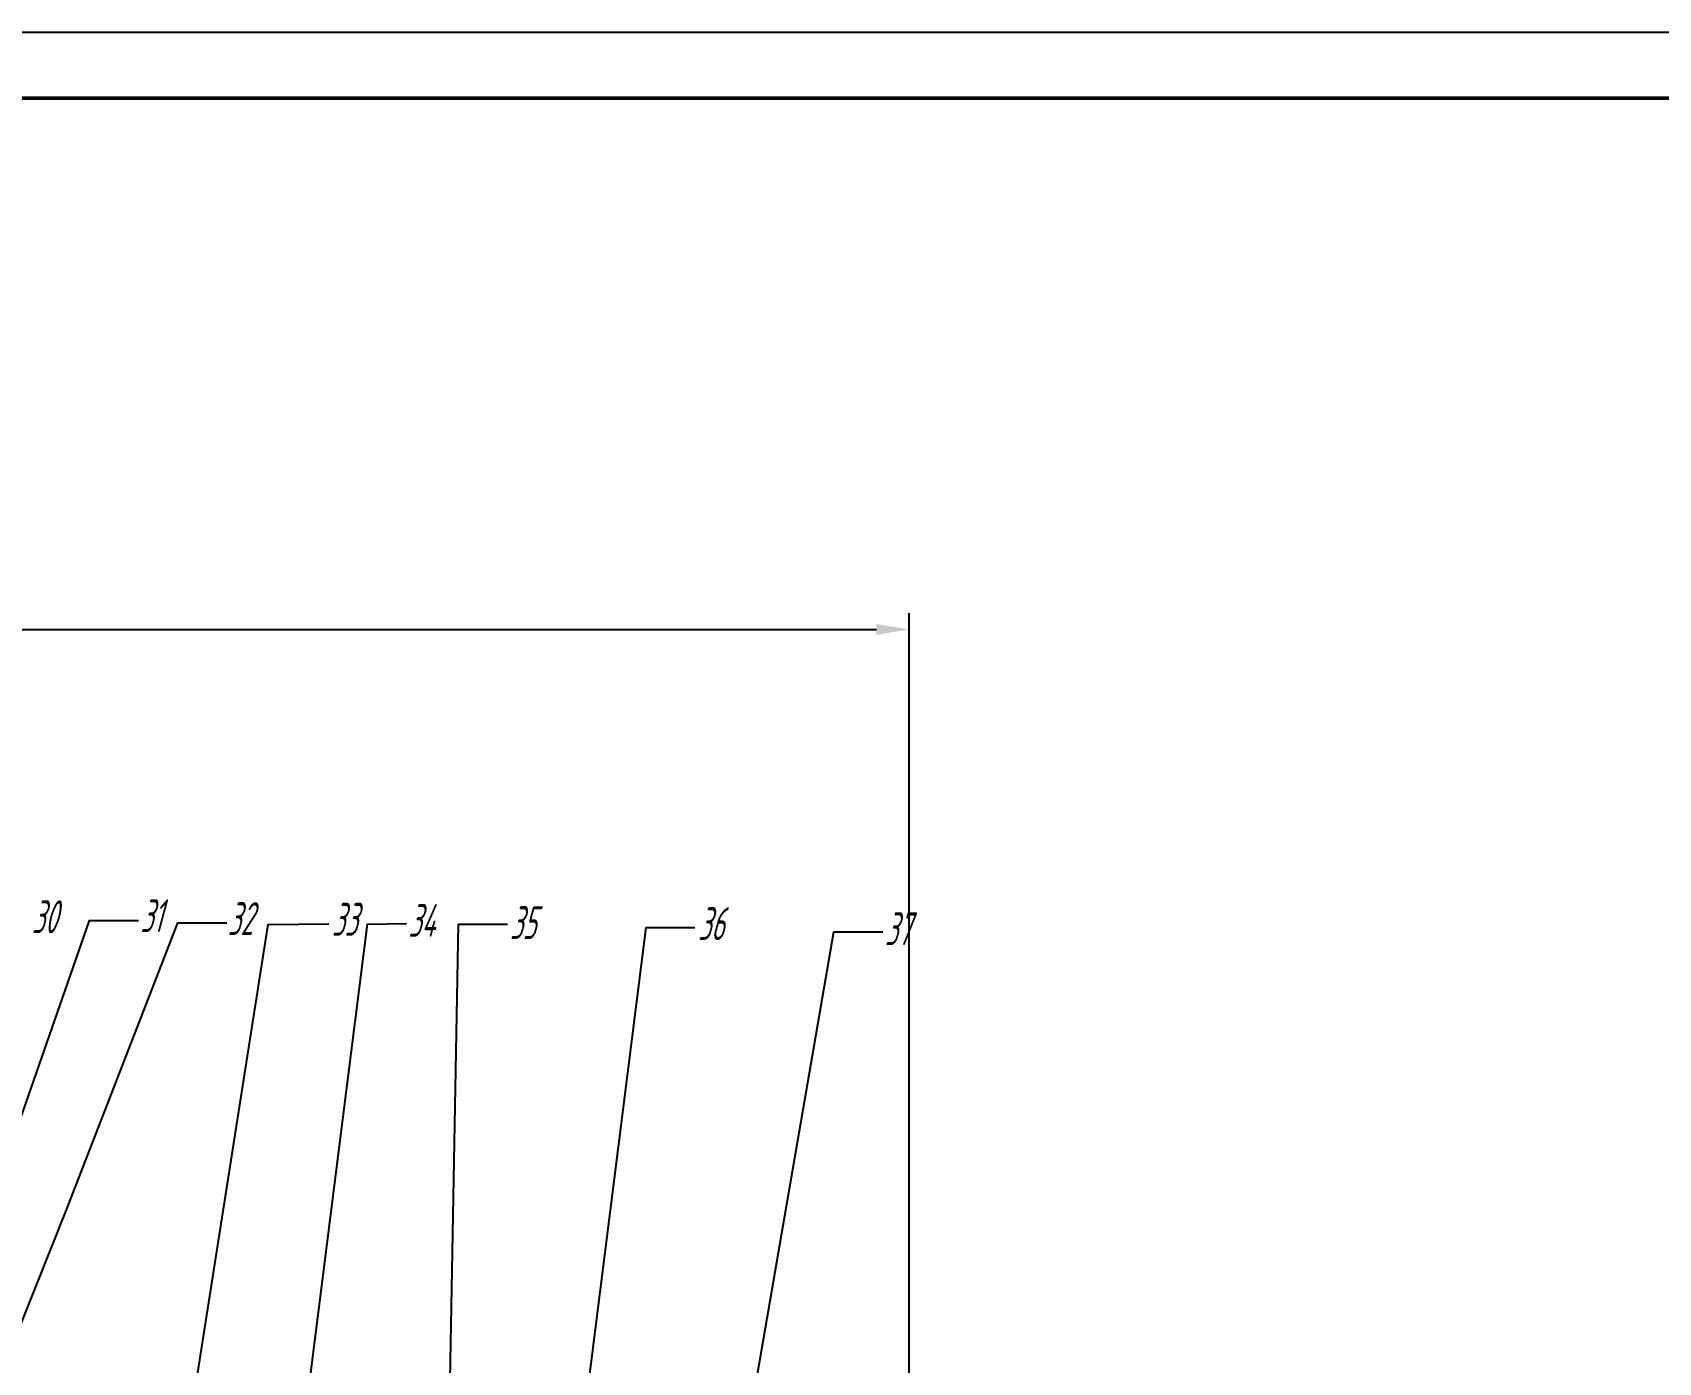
# Model space of a CAD drawing. Header units: millimetres. Extents: x 47 to 1236, y 39 to 880.
# Drawn here: x 394.3 to 641.8, y 677.9 to 880.3 of the extents above; entities that cross this region are included whole.
import ezdxf

# ---------------------------------------------------------------- set-up
doc = ezdxf.new("R2010")
doc.units = ezdxf.units.MM
doc.layers.get('Defpoints').update_dxf_attribs({"lineweight": 35})
for name, color, linetype, lineweight in [('01', 7, 'Continuous', 50), ('02', 3, 'Continuous', 25), ('剖面线', 6, 'Continuous', 35), ('尺寸', 4, 'Continuous', 25)]:
    doc.layers.add(name, color=color, linetype=linetype, lineweight=lineweight)
doc.styles.add('工程字', font='gbenor.shx', dxfattribs={"width": 0.65, "oblique": 15, "height": 5, "bigfont": 'gbcbig.shx'})
doc.dimstyles.new('GB-5', dxfattribs={"dimtxt": 5, "dimasz": 5, "dimexe": 2.5, "dimexo": 1, "dimgap": 1.25, "dimtad": 1, "dimdec": 0, "dimdsep": 46, "dimtxsty": '工程字', "dimcen": 5, "dimadec": 0, "dimazin": 0, "dimtol": 1, "dimtm": 0.029, "dimtfac": 0.7, "dimtdec": 0, "dimtix": 1, "dimtmove": 0, "dimatfit": 3, "dimtzin": 0, "dimarcsym": 0})

# ---------------------------------------------------------------- blocks, each defined once
blk = doc.blocks.new('*D45')
at = {"layer": 'Defpoints', "color": 0, "transparency": 16777216}
for p in [(527.72, 789.45), (527.72, 572.62), (186.04, 467.02)]:
    blk.add_point(p, dxfattribs=at)
at = {"layer": '尺寸', "color": 0, "lineweight": -2, "transparency": 16777216}
for p, q in [((186.04, 468.02), (186.04, 791.95)), ((527.72, 573.62), (527.72, 791.95)), ((191.04, 789.45), (522.72, 789.45))]:
    blk.add_line(p, q, dxfattribs=at)
at = {"layer": '尺寸', "color": 0, "transparency": 16777216}
for points in [[(191.04, 790.28), (191.04, 788.62), (186.04, 789.45)], [(522.72, 790.28), (522.72, 788.62), (527.72, 789.45)]]:
    blk.add_solid(points, dxfattribs=at)
at = {"layer": '尺寸', "color": 0, "lineweight": 20, "transparency": 16777216, "insert": (367.55, 793.2), "char_height": 5, "width": 5.653, "attachment_point": 5, "style": '工程字'}
blk.add_mtext('684', dxfattribs=at)

msp = doc.modelspace()

# ---------------------------------------------------------------- hatches: boundary and pattern name
at = {"layer": '剖面线', "lineweight": 20}
h = msp.add_hatch(dxfattribs=at)
h.set_pattern_fill('ANSI31', color=256, scale=1.5)
h.set_pattern_definition([(45, (-2345.199, -1236.9755), (-3.367596, 3.367596), [])])
h.paths.add_polyline_path([(413.466, 638.478), (392.783, 638.478, -0.4171524), (390.922, 640.304), (390.806, 664.875, 0.4152894), (386.164, 669.343), (376.504, 669.343), (373.969, 662.075), (375.791, 662.075), (375.791, 658.353), (377.657, 658.353, -0.4135025), (379.514, 656.5), (379.514, 593.372, -0.414925), (377.657, 591.51), (375.776, 591.51), (375.776, 587.808), (357.447, 587.808), (357.447, 578.621), (361.665, 578.522), (374.39, 578.522, -0.4142136), (375.776, 577.136), (375.776, 574.82), (383.596, 574.818, -0.4142136), (385.453, 572.961), (385.453, 541.399), (388.447, 541.399), (396.147, 541.399), (396.147, 561.559), (396.147, 593.123, -0.4142136), (398.004, 594.98), (404.658, 594.98), (404.658, 598.682), (407.212, 598.682)])
h.paths.add_polyline_path([(423.008, 623.715, -0.4418075), (427.64, 628.801), (430.623, 628.801), (431.845, 638.478), (413.466, 638.478), (407.212, 598.682), (418.741, 598.682), (423.008, 598.682)])
h.paths.add_polyline_path([(453.016, 638.087), (456.718, 638.087), (456.718, 654.332), (448.363, 654.332), (448.363, 650.145), (446.522, 650.145), (446.54, 640.319, -0.4109748), (444.733, 638.478), (431.845, 638.478), (430.623, 628.801), (453.016, 628.801)])
h.paths.add_polyline_path([(376.504, 669.343), (372.994, 669.343, -0.4142136), (368.351, 673.986), (368.351, 688.155), (359.934, 662.075), (373.969, 662.075)])
h.paths.add_polyline_path([(368.351, 699.153, 0.4142136), (363.709, 703.795), (358.56, 703.795), (354.651, 691.625, -0.3263429), (357.462, 686.91), (357.462, 662.075), (359.934, 662.075), (368.351, 688.155)])
h.paths.add_polyline_path([(358.56, 703.795), (338.008, 703.795), (332.73, 691.997), (352.829, 691.997, -0.1009146), (354.651, 691.625)])
h.paths.add_polyline_path([(338.008, 703.795), (326.631, 703.795), (321.854, 691.997), (332.73, 691.997)])
h.paths.add_polyline_path([(326.631, 703.795), (318.453, 703.795), (315.733, 691.997), (321.854, 691.997)])
h.paths.add_polyline_path([(318.453, 703.795), (294.874, 703.795, -0.4110162), (292.998, 705.636), (292.998, 713.34), (291.137, 713.34), (291.137, 717.528), (282.782, 717.528), (282.782, 710.569), (282.782, 701.283), (285.383, 701.283), (285.383, 701.269), (286.504, 701.283), (286.504, 691.997), (315.733, 691.997)])
h.paths.add_polyline_path([(292.998, 735.635), (291.137, 735.635), (282.782, 735.635), (282.782, 728.655), (291.137, 728.655), (291.137, 731.548), (291.137, 732.843), (292.998, 732.843)])

# ---------------------------------------------------------------- linework, layer by layer
at = {"layer": '01'}
msp.add_line((1226.283, 870.311), (72.283, 870.311), dxfattribs=at)
at = {"layer": '02'}
msp.add_line((1236.283, 880.311), (47.283, 880.311), dxfattribs=at)
at = {"layer": '尺寸', "lineweight": 25}
for points in [[(372.953, 659.173), (373.337, 660.265), (402.945, 745.146), (410.368, 745.146)], [(384.966, 664.934), (399.426, 701.091), (416.394, 744.796), (423.816, 744.796)], [(406.768, 596.676), (407.072, 597.788), (430.137, 744.558), (439.39, 744.627)], [(425.013, 585.958), (425.357, 587.071), (445.233, 744.572), (451.167, 744.682)], [(457.443, 671.452), (457.807, 672.544), (459.129, 744.563), (466.552, 744.563)], [(472.176, 626.645), (475.086, 644.308), (487.681, 744.075), (495.104, 744.075)], [(493.423, 612.978), (493.909, 614.029), (516.264, 743.4), (523.687, 743.4)]]:
    msp.add_lwpolyline(points, dxfattribs=at)

# ---------------------------------------------------------------- texts
at = {"layer": '尺寸', "lineweight": 20, "char_height": 5, "attachment_point": 1, "style": '工程字'}
for s, insert in [('30', (394.144, 748.206)), ('31', (410.659, 748.372)), ('32', (423.965, 747.933)), ('33', (439.817, 747.823)), ('34', (451.474, 747.658)), ('35', (466.924, 747.328)), ('36', (495.567, 747.17)), ('37', (523.999, 746.393))]:
    msp.add_mtext_dynamic_manual_height_columns(s, width=11.14604, gutter_width=12.5, heights=[0], dxfattribs=dict(at, insert=insert))

# ---------------------------------------------------------------- dimensions: what is measured, and where the dimension line sits
at = {"layer": '尺寸', "lineweight": 20}
dim = msp.add_linear_dim(base=(527.722, 789.45), p1=(186.04, 467.022), p2=(527.722, 572.623), text='684', dimstyle='GB-5', override={"dimpost": '%%c<>'}, dxfattribs=at)
dim.commit()
dim.dimension.update_dxf_attribs({"geometry": '*D45', "text_midpoint": (367.554, 789.45), "dimtype": 160})

doc.saveas('drawing.dxf')
